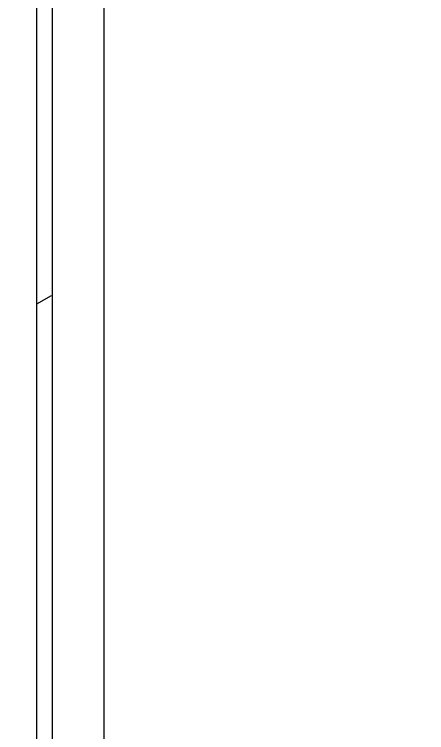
# Model space of a CAD drawing. Header units: inches. Extents: x -20.8 to 74.7, y -53.7 to 19.1.
# Drawn here: x 9.665 to 11.528, y -30.401 to -27.158 of the extents above; entities that cross this region are included whole.
import ezdxf

# ---------------------------------------------------------------- set-up
doc = ezdxf.new("R2010")
doc.units = ezdxf.units.IN
doc.header["$MEASUREMENT"] = 0
doc.layers.add('G-ANNO-TTLB', color=7, linetype='Continuous', lineweight=0)
doc.layers.add('TYVEK', color=7, linetype='Continuous', lineweight=0)

# ---------------------------------------------------------------- blocks, each defined once
blk = doc.blocks.new('Block_334')
at = {"layer": 'TYVEK', "color": 18, "lineweight": 25, "true_color": 0x000000}
for points in [[(6.0309, -29.583)], [(9.7641, -31.7442)]]:
    blk.add_lwpolyline(points, dxfattribs=at)

msp = doc.modelspace()

# ---------------------------------------------------------------- hatches: boundary and pattern name
at = {"layer": 'G-ANNO-TTLB', "true_color": 0xb9529f, "transparency": 33554687}
h = msp.add_hatch(color=233, dxfattribs=at)
edge = h.paths.add_edge_path()
edge.add_spline(control_points=[(19.8832, -53.7487), (19.8832, -53.7487), (-20.8169, -53.7487), (-20.8169, -53.7487), (-20.8169, -53.7487), (-20.8169, -19.6134), (-20.8169, -19.6134), (-20.8169, -19.6134), (19.8832, -19.6134), (19.8832, -19.6134), (19.8832, -19.6134), (19.8832, -53.7487), (19.8832, -53.7487)], knot_values=[0, 0, 0, 0, 1, 1, 1, 2, 2, 2, 3, 3, 3, 4, 4, 4, 4], degree=3, periodic=0)
edge = h.paths.add_edge_path()
edge.add_spline(control_points=[(-20.6918, -19.7385), (-20.6918, -19.7385), (-20.6918, -53.6237), (-20.6918, -53.6237), (-20.6918, -53.6237), (19.7581, -53.6237), (19.7581, -53.6237), (19.7581, -53.6237), (19.7581, -19.7385), (19.7581, -19.7385), (19.7581, -19.7385), (-20.6918, -19.7385), (-20.6918, -19.7385)], knot_values=[0, 0, 0, 0, 1, 1, 1, 2, 2, 2, 3, 3, 3, 4, 4, 4, 4], degree=3, periodic=0)
edge.add_line((-20.6918, -19.7385), (-20.6918, -19.7385))

# ---------------------------------------------------------------- linework, layer by layer
at = {"layer": 'G-ANNO-TTLB'}
for points in [[(19.8832, -53.7487), (19.8832, -53.7487), (-20.8169, -53.7487), (-20.8169, -53.7487), (-20.8169, -53.7487), (-20.8169, -19.6134), (-20.8169, -19.6134), (-20.8169, -19.6134), (19.8832, -19.6134), (19.8832, -19.6134), (19.8832, -19.6134), (19.8832, -53.7487), (19.8832, -53.7487)], [(-20.6918, -19.7385), (-20.6918, -19.7385), (-20.6918, -53.6237), (-20.6918, -53.6237), (-20.6918, -53.6237), (19.7581, -53.6237), (19.7581, -53.6237), (19.7581, -53.6237), (19.7581, -19.7385), (19.7581, -19.7385), (19.7581, -19.7385), (-20.6918, -19.7385), (-20.6918, -19.7385)]]:
    msp.add_open_spline(points, degree=3, knots=[0, 0, 0, 0, 1, 1, 1, 2, 2, 2, 3, 3, 3, 4, 4, 4, 4], dxfattribs=at)
at = {"layer": 'TYVEK', "color": 33, "lineweight": 25, "true_color": 0xcb9865}
msp.add_line((10.0705, -31.5742), (10.0705, -24.9982), dxfattribs=at)
at = {"layer": 'TYVEK', "color": 2, "lineweight": 25, "true_color": 0xf5eb12}
for p, q in [((9.8371, -31.7092), (9.8371, -25.1332)), ((9.8309, -28.4288), (9.7641, -28.4674))]:
    msp.add_line(p, q, dxfattribs=at)
at = {"layer": 'TYVEK', "color": 18, "lineweight": 25, "true_color": 0x000000}
msp.add_line((9.7641, -25.1719), (9.7641, -31.7479), dxfattribs=at)

# ---------------------------------------------------------------- block references
at = {"layer": 'TYVEK'}
msp.add_blockref('Block_334', (0, 0), dxfattribs=at)

doc.saveas('drawing.dxf')
